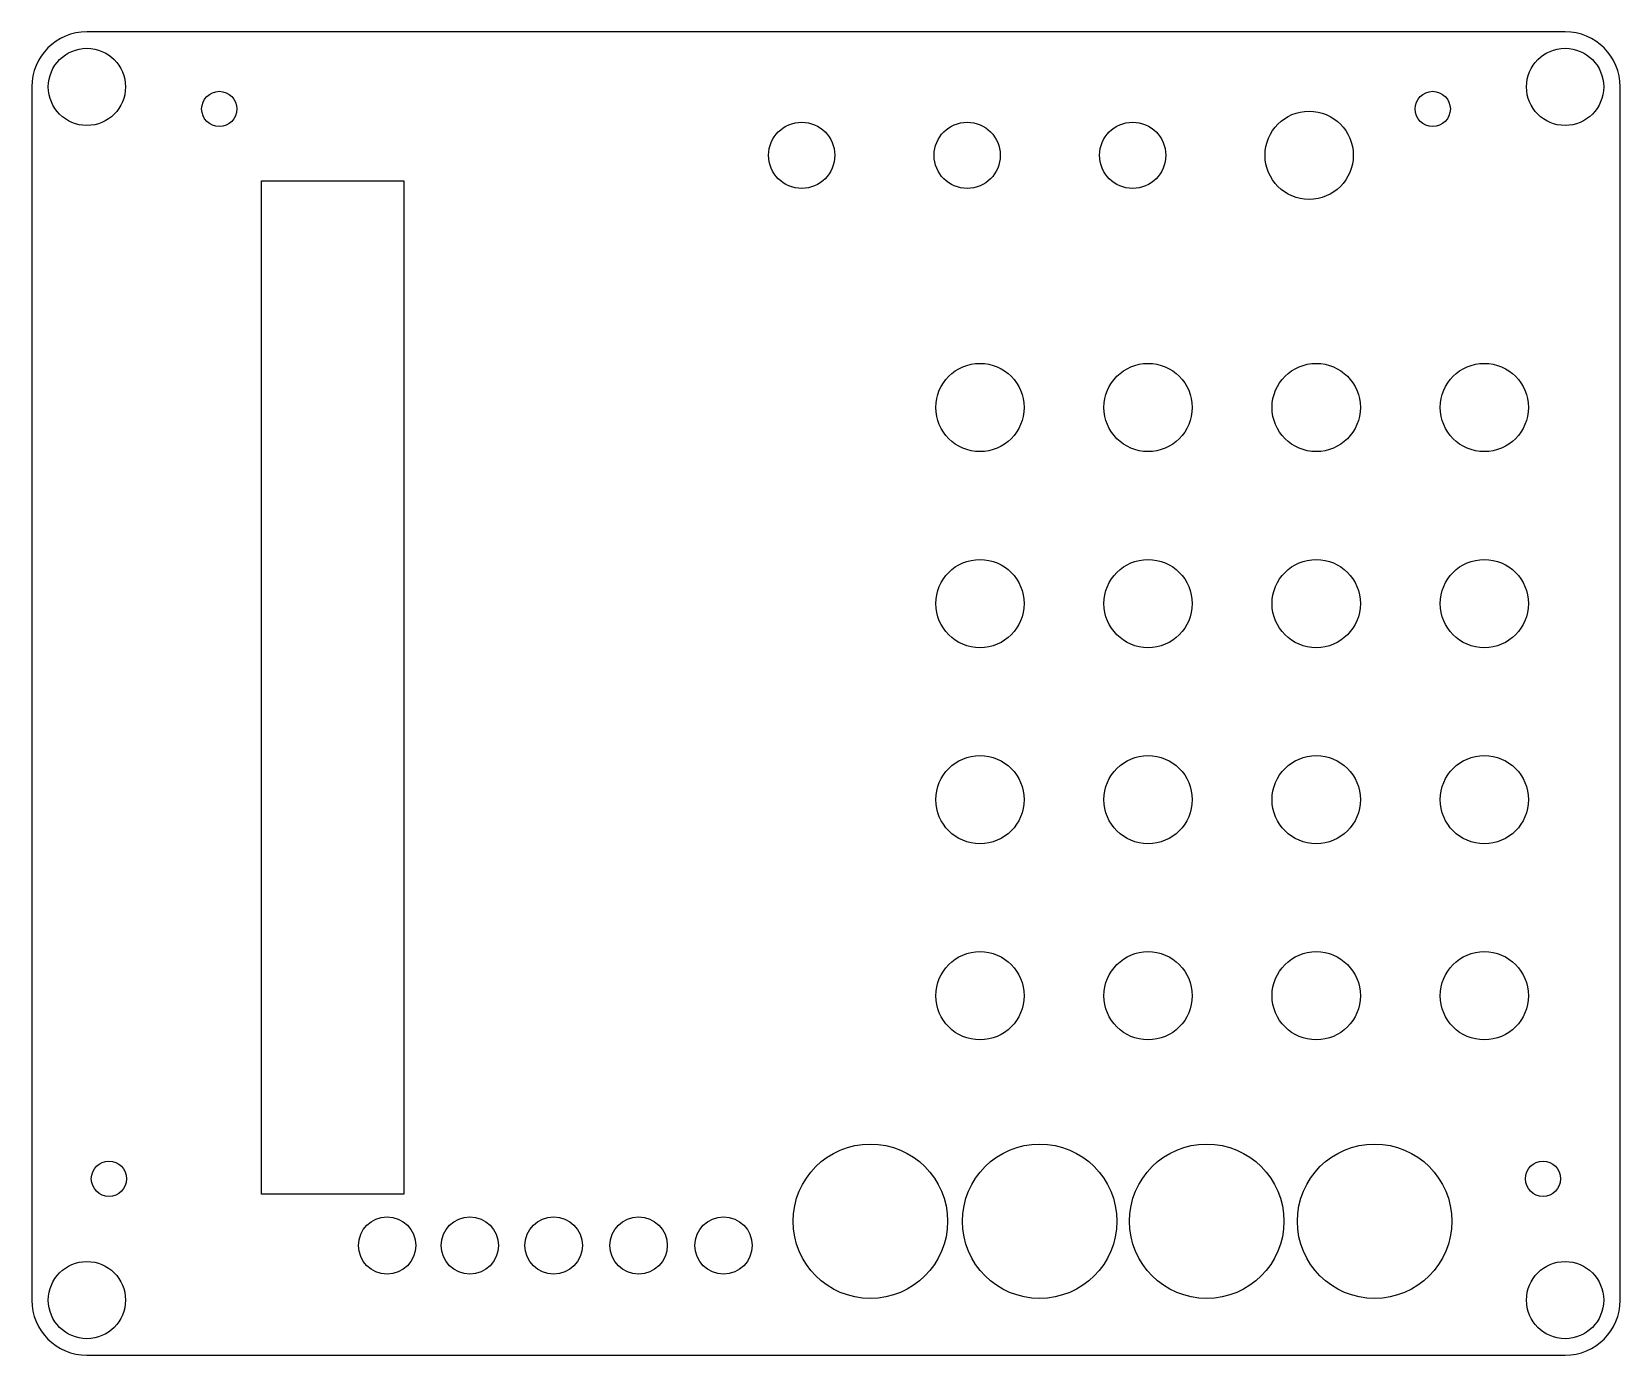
# Model space of a CAD drawing. Header units: millimetres. Extents: x 0 to 144, y -120 to 0.
import ezdxf

# ---------------------------------------------------------------- set-up
doc = ezdxf.new("R2010")
doc.units = ezdxf.units.MM
doc.layers.get('0').update_dxf_attribs({"lineweight": 25, "true_color": 0xffffff})

msp = doc.modelspace()

# ---------------------------------------------------------------- linework, layer by layer
for p, q in [((139, 0), (5, 0)), ((0, -5), (0, -115)), ((144, -115), (144, -5)), ((20.819359, -13.53102), (33.725219, -13.53102)), ((20.819359, -105.403823), (20.819359, -13.53102)), ((33.725219, -13.53102), (33.725219, -105.403823)), ((33.725219, -105.403823), (20.819359, -105.403823)), ((5, -120), (139, -120))]:
    msp.add_line(p, q)
for centre, radius in [((5, -5), 3.5), ((139, -5), 3.5), ((17, -7), 1.6), ((126.999624, -7), 1.6), ((69.799624, -11.20041), 3), ((84.799624, -11.20041), 3), ((99.799624, -11.20041), 3), ((115.799624, -11.20041), 4), ((85.959513, -34.06592), 4), ((101.199694, -34.06592), 4), ((116.439704, -34.06592), 4), ((131.679874, -34.06592), 4), ((85.959513, -51.84593), 4), ((101.199694, -51.84593), 4), ((116.439704, -51.84593), 4), ((131.679874, -51.84593), 4), ((85.959513, -69.62552), 4), ((101.199694, -69.62552), 4), ((116.439704, -69.62552), 4), ((131.679874, -69.62552), 4), ((85.959513, -87.40555), 4), ((101.199694, -87.40555), 4), ((116.439704, -87.40555), 4), ((131.679874, -87.40555), 4), ((76.023455, -107.8504), 7), ((91.369303, -107.8504), 7), ((106.514624, -107.8504), 7), ((121.731624, -107.8504), 7), ((6.999624, -104.00043), 1.6), ((136.999624, -104.00043), 1.6), ((32.212235, -110.04767), 2.6), ((39.712622, -110.04767), 2.6), ((47.312624, -110.04767), 2.6), ((55.013011, -110.04767), 2.6), ((62.712622, -110.04767), 2.6), ((5, -115), 3.5), ((139, -115), 3.5)]:
    msp.add_circle(centre, radius)
for centre, start, end in [((5, -5), 90, 180), ((139, -5), 0, 90), ((5, -115), 180, 270), ((139, -115), 270, 0)]:
    msp.add_arc(centre, 5, start, end)

doc.saveas('drawing.dxf')
